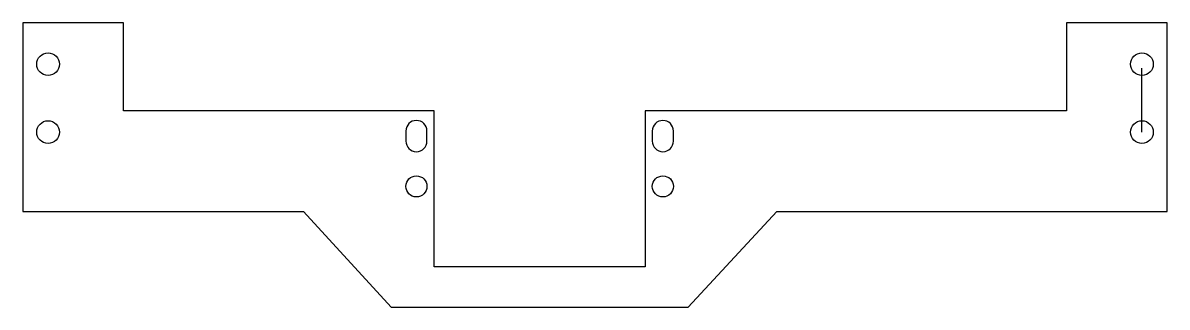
# Model space of a CAD drawing. Header units: millimetres. Extents: x -207 to 21, y -13 to 43.
import ezdxf

# ---------------------------------------------------------------- set-up
doc = ezdxf.new("R2010")
doc.units = ezdxf.units.MM
doc.linetypes.add('CENTERX2', pattern=[20.32, 12.7, -2.54, 2.54, -2.54])

msp = doc.modelspace()

# ---------------------------------------------------------------- linework, layer by layer
at = {"color": 7, "linetype": 'Continuous', "lineweight": 25}
for p, q in [((-206.89, 43.04), (-206.89, 5.54)), ((-186.89, 43.04), (-206.89, 43.04)), ((-186.89, 25.54), (-186.89, 43.04)), ((0.61, 43.04), (0.61, 25.54)), ((20.61, 43.04), (0.61, 43.04)), ((20.61, 5.54), (20.61, 43.04)), ((-125.14, 25.54), (-186.89, 25.54)), ((-125.14, -5.46), (-125.14, 25.54)), ((-83.14, 25.54), (-83.14, -5.46)), ((0.61, 25.54), (-83.14, 25.54)), ((-130.74, 21.54), (-130.74, 19.54)), ((-126.54, 19.54), (-126.54, 21.54)), ((-81.74, 21.54), (-81.74, 19.54)), ((-77.54, 19.54), (-77.54, 21.54)), ((-206.89, 5.54), (-151.12, 5.54)), ((-151.12, 5.54), (-133.64, -13.46)), ((-74.64, -13.46), (-56.98, 5.54)), ((-56.98, 5.54), (20.61, 5.54)), ((-83.14, -5.46), (-125.14, -5.46)), ((-133.64, -13.46), (-74.64, -13.46))]:
    msp.add_line(p, q, dxfattribs=at)
at = {"color": 7, "linetype": 'CENTERX2'}
msp.add_line((15.61, 21.34), (15.61, 34.84), dxfattribs=at)
at = {"color": 7, "linetype": 'Continuous', "lineweight": 25}
for centre, radius in [((-201.89, 34.84), 2.25), ((15.61, 34.84), 2.25), ((-201.89, 21.34), 2.25), ((15.61, 21.34), 2.25), ((-128.64, 10.54), 2.1), ((-79.64, 10.54), 2.1)]:
    msp.add_circle(centre, radius, dxfattribs=at)
for centre, start, end in [((-128.64, 21.54), 0, 180), ((-79.64, 21.54), 0, 180), ((-128.64, 19.54), 180, 0), ((-79.64, 19.54), 180, 0)]:
    msp.add_arc(centre, 2.1, start, end, dxfattribs=at)

doc.saveas('drawing.dxf')
